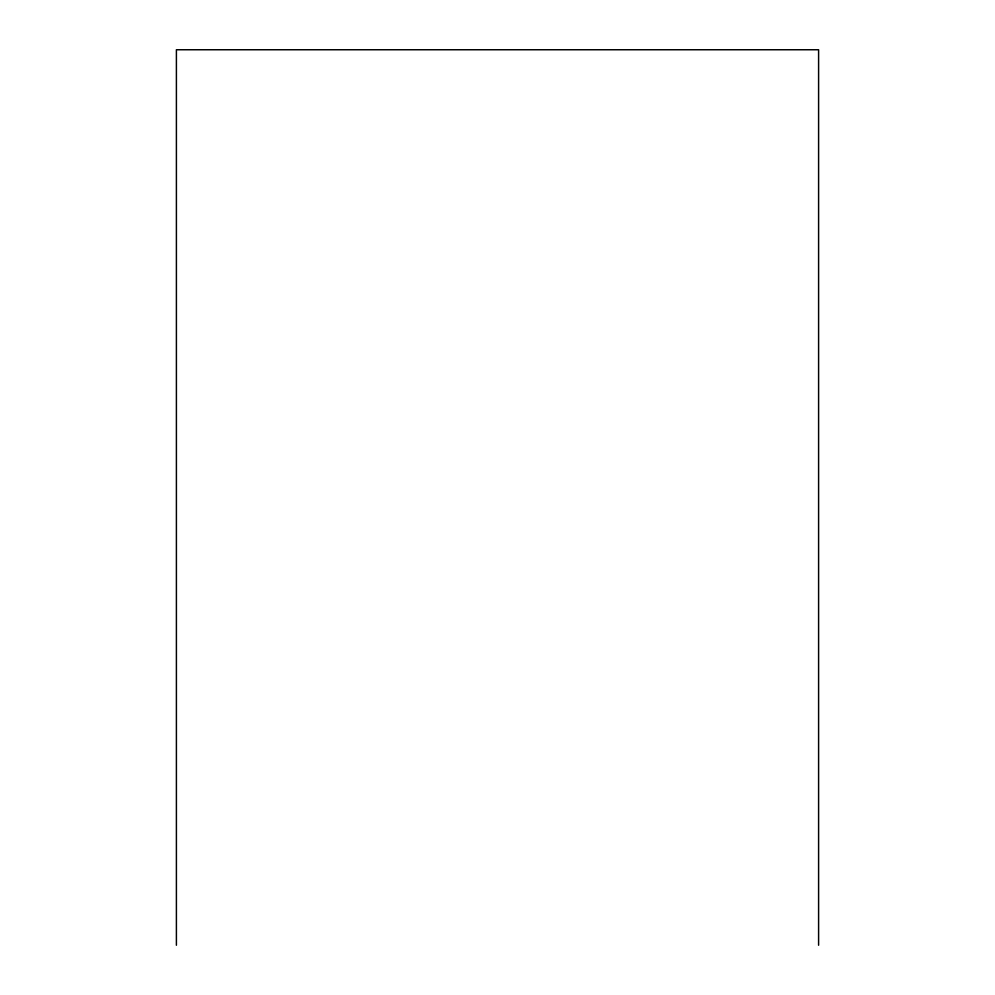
<?xml version="1.0" encoding="UTF-8"?>
<svg xmlns="http://www.w3.org/2000/svg" width="995" height="995" viewBox="0 0 995 995"><rect width="100%" height="100%" fill="white"/><g stroke="black" fill="none" stroke-linecap="round" stroke-linejoin="round"><path stroke-width="1.49" d="M818.599 945.25L818.599 49.75L176.401 49.75L176.401 945.25"/></g></svg>
